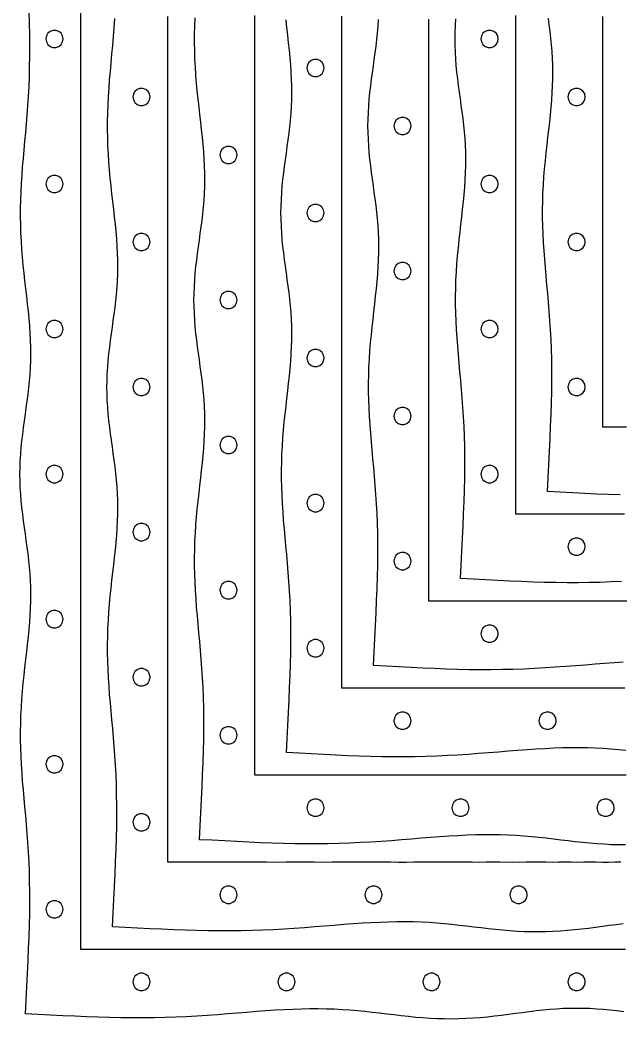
# Model space of a CAD drawing. Header units: metres. Extents: x 28 to 1492, y 12 to 1398.
# Drawn here: x 688.1 to 895, y 282.2 to 626.5 of the extents above; entities that cross this region are included whole.
import ezdxf

# ---------------------------------------------------------------- set-up
doc = ezdxf.new("R2010")
doc.units = ezdxf.units.M

msp = doc.modelspace()

# ---------------------------------------------------------------- linework, layer by layer
for points in [[(896.3, 284.67), (893.94, 284.96), (891.59, 285.22), (889.26, 285.44), (886.93, 285.62), (884.62, 285.76), (882.3, 285.84), (880, 285.86), (877.7, 285.84), (875.38, 285.76), (873.07, 285.62), (870.74, 285.44), (868.41, 285.22), (866.06, 284.96), (863.7, 284.67), (861.33, 284.37), (858.94, 284.05), (856.54, 283.73), (854.12, 283.43), (851.69, 283.14), (849.25, 282.88), (846.8, 282.65), (844.34, 282.46), (841.87, 282.32), (839.4, 282.23), (836.92, 282.19), (834.45, 282.21), (831.97, 282.28), (829.49, 282.4), (827.02, 282.57), (824.54, 282.77), (822.06, 283.02), (819.58, 283.29), (817.09, 283.58), (814.6, 283.88), (812.08, 284.18), (809.56, 284.47), (807.01, 284.75), (804.43, 285), (801.82, 285.22), (799.17, 285.4), (796.48, 285.54), (793.74, 285.63), (790.95, 285.68), (788.1, 285.67), (785.2, 285.62), (782.23, 285.51), (779.19, 285.37), (776.09, 285.19), (772.93, 284.97), (769.7, 284.73), (766.41, 284.47), (763.05, 284.2), (759.64, 283.93), (756.17, 283.66), (752.65, 283.41), (749.08, 283.18), (745.46, 282.98), (741.8, 282.82), (738.09, 282.69), (734.35, 282.6), (730.57, 282.55), (726.75, 282.55), (722.89, 282.59), (718.99, 282.68), (715.05, 282.8), (711.05, 282.95), (706.99, 283.13), (702.87, 283.33), (698.67, 283.55), (694.39, 283.78), (690.01, 284), (690.24, 288.74), (690.47, 293.35), (690.69, 297.84), (690.9, 302.22), (691.08, 306.47), (691.24, 310.6), (691.36, 314.62), (691.45, 318.52), (691.49, 322.3), (691.49, 325.98), (691.44, 329.56), (691.35, 333.04), (691.22, 336.42), (691.05, 339.73), (690.84, 342.96), (690.61, 346.12), (690.35, 349.22), (690.08, 352.27), (689.81, 355.28), (689.53, 358.24), (689.27, 361.18), (689.02, 364.09), (688.8, 366.98), (688.61, 369.86), (688.46, 372.72), (688.36, 375.57), (688.3, 378.41), (688.3, 381.24), (688.34, 384.06), (688.43, 386.88), (688.58, 389.67), (688.76, 392.46), (688.99, 395.22), (689.25, 397.97), (689.53, 400.69), (689.83, 403.39), (690.14, 406.06), (690.44, 408.7), (690.74, 411.31), (691.02, 413.88), (691.26, 416.42), (691.48, 418.93), (691.65, 421.4), (691.77, 423.85), (691.84, 426.26), (691.86, 428.64), (691.82, 431), (691.73, 433.34), (691.58, 435.66), (691.39, 437.97), (691.16, 440.26), (690.89, 442.54), (690.6, 444.82), (690.28, 447.1), (689.96, 449.37), (689.64, 451.65), (689.32, 453.93), (689.03, 456.21), (688.77, 458.5), (688.54, 460.8), (688.35, 463.09), (688.22, 465.4), (688.13, 467.7), (688.1, 470), (688.13, 472.3), (688.22, 474.6), (688.35, 476.91), (688.54, 479.2), (688.77, 481.5), (689.03, 483.79), (689.32, 486.07), (689.64, 488.35), (689.96, 490.63), (690.28, 492.9), (690.6, 495.18), (690.89, 497.46), (691.16, 499.74), (691.39, 502.03), (691.58, 504.34), (691.73, 506.66), (691.82, 509), (691.86, 511.36), (691.84, 513.74), (691.77, 516.15), (691.65, 518.6), (691.48, 521.07), (691.26, 523.58), (691.02, 526.12), (690.74, 528.69), (690.44, 531.3), (690.14, 533.94), (689.83, 536.61), (689.53, 539.31), (689.25, 542.03), (688.99, 544.78), (688.76, 547.54), (688.58, 550.33), (688.43, 553.12), (688.34, 555.94), (688.3, 558.76), (688.3, 561.59), (688.36, 564.43), (688.46, 567.28), (688.61, 570.14), (688.8, 573.02), (689.02, 575.91), (689.27, 578.82), (689.53, 581.76), (689.81, 584.72), (690.08, 587.73), (690.35, 590.78), (690.61, 593.88), (690.84, 597.04), (691.05, 600.27), (691.22, 603.58), (691.35, 606.96), (691.44, 610.44), (691.49, 614.02), (691.49, 617.7), (691.45, 621.48), (691.36, 625.38), (691.24, 629.4)], [(709, 629.73), (709, 625.85), (709.01, 622.06), (709.01, 618.36), (709, 614.74), (709.01, 611.2), (709.01, 607.74), (709, 604.34), (709, 601.01), (709.01, 597.75), (709.01, 594.55), (709, 591.4), (709, 588.32), (709.01, 585.29), (709, 582.31), (709, 579.38), (709.01, 576.49), (709, 573.66), (709, 570.86), (709.01, 568.11), (709.01, 565.4), (709, 562.73), (709, 560.09), (709, 557.49), (709.01, 554.93), (709, 552.39), (709, 549.89), (709.01, 547.42), (709, 544.98), (709, 542.56), (709.01, 540.17), (709, 537.8), (709, 535.46), (709, 533.14), (709, 530.84), (709, 528.57), (709.01, 526.31), (709, 524.07), (709.01, 521.85), (709, 519.65), (709, 517.47), (709, 515.3), (709.01, 513.14), (709, 511), (709, 508.87), (709.01, 506.76), (709.01, 504.65), (709, 502.56), (709, 500.47), (709, 498.4), (709, 496.33), (709, 494.28), (709, 492.23), (709, 490.19), (709, 488.15), (709, 486.12), (709, 484.09), (709, 482.07), (709, 480.05), (709, 478.04), (709, 476.02), (709, 474.01), (709, 472), (709, 470), (709, 468), (709, 465.99), (709, 463.98), (709, 461.96), (709, 459.95), (709, 457.93), (709, 455.91), (709, 453.88), (709, 451.85), (709, 449.81), (709, 447.77), (709, 445.72), (709, 443.67), (709, 441.6), (709.01, 439.53), (709, 437.44), (709, 435.35), (709, 433.24), (709.01, 431.13), (709, 429), (709, 426.86), (709, 424.7), (709, 422.53), (709, 420.35), (709, 418.15), (709, 415.93), (709, 413.69), (709, 411.43), (709, 409.16), (709, 406.86), (709, 404.54), (709, 402.2), (709, 399.83), (709, 397.44), (709, 395.02), (709, 392.58), (709, 390.11), (709, 387.61), (709, 385.07), (709, 382.51), (709, 379.91), (709, 377.27), (709, 374.6), (709, 371.89), (709, 369.14), (709, 366.34), (709, 363.51), (709, 360.62), (709, 357.69), (709, 354.71), (709, 351.68), (709, 348.6), (709, 345.45), (709, 342.25), (709, 338.99), (709, 335.66), (709, 332.26), (709, 328.8), (709, 325.26), (709, 321.64), (709.01, 317.94), (709, 314.15), (709, 310.27), (709.01, 306.31), (713.15, 306.31), (717.2, 306.31), (721.15, 306.31), (725.02, 306.31), (728.8, 306.31), (732.5, 306.31), (736.12, 306.31), (739.67, 306.31), (743.15, 306.31), (746.56, 306.3), (749.9, 306.31), (753.18, 306.31), (756.41, 306.31), (759.57, 306.31), (762.69, 306.3), (765.75, 306.31), (768.76, 306.31), (771.72, 306.31), (774.64, 306.31), (777.51, 306.31), (780.34, 306.31), (783.13, 306.31), (785.89, 306.31), (788.6, 306.3), (791.28, 306.3), (793.93, 306.31), (796.54, 306.31), (799.13, 306.31), (801.68, 306.31), (804.21, 306.31), (806.7, 306.31), (809.17, 306.31), (811.62, 306.31), (814.04, 306.31), (816.44, 306.3), (818.82, 306.31), (821.18, 306.31), (823.51, 306.31), (825.83, 306.3), (828.13, 306.31), (830.42, 306.3), (832.68, 306.31), (834.93, 306.31), (837.17, 306.31), (839.4, 306.31), (841.61, 306.3), (843.8, 306.31), (845.99, 306.31), (848.17, 306.31), (850.33, 306.3), (852.49, 306.31), (854.64, 306.31), (856.78, 306.31), (858.91, 306.3), (861.04, 306.3), (863.16, 306.31), (865.28, 306.31), (867.39, 306.31), (869.5, 306.3), (871.6, 306.3), (873.71, 306.31), (875.81, 306.31), (877.91, 306.31), (880, 306.3), (882.09, 306.31), (884.19, 306.31), (886.29, 306.3), (888.4, 306.3), (890.5, 306.3), (892.61, 306.31), (894.72, 306.31), (896.84, 306.31)], [(896.06, 314.96), (893.7, 314.67), (891.33, 314.37), (888.94, 314.05), (886.54, 313.73), (884.12, 313.43), (881.69, 313.14), (879.25, 312.88), (876.8, 312.65), (874.34, 312.46), (871.87, 312.32), (869.4, 312.23), (866.92, 312.19), (864.45, 312.21), (861.97, 312.28), (859.49, 312.4), (857.02, 312.57), (854.54, 312.77), (852.06, 313.02), (849.58, 313.29), (847.09, 313.58), (844.6, 313.88), (842.08, 314.18), (839.56, 314.47), (837.01, 314.75), (834.43, 315), (831.82, 315.22), (829.17, 315.4), (826.48, 315.54), (823.74, 315.63), (820.95, 315.68), (818.1, 315.67), (815.2, 315.62), (812.23, 315.51), (809.19, 315.37), (806.09, 315.19), (802.93, 314.97), (799.7, 314.73), (796.41, 314.47), (793.05, 314.2), (789.64, 313.93), (786.17, 313.66), (782.65, 313.41), (779.08, 313.18), (775.46, 312.98), (771.8, 312.82), (768.09, 312.69), (764.35, 312.6), (760.57, 312.55), (756.75, 312.55), (752.89, 312.59), (748.99, 312.68), (745.05, 312.8), (741.05, 312.95), (736.99, 313.13), (732.87, 313.33), (728.67, 313.55), (724.39, 313.78), (720.01, 314), (720.24, 318.74), (720.47, 323.35), (720.69, 327.84), (720.9, 332.22), (721.08, 336.47), (721.24, 340.6), (721.36, 344.62), (721.45, 348.52), (721.49, 352.3), (721.49, 355.98), (721.44, 359.56), (721.35, 363.04), (721.22, 366.42), (721.05, 369.73), (720.84, 372.96), (720.61, 376.12), (720.35, 379.22), (720.08, 382.27), (719.81, 385.28), (719.53, 388.24), (719.27, 391.18), (719.02, 394.09), (718.8, 396.98), (718.61, 399.86), (718.46, 402.72), (718.36, 405.57), (718.3, 408.41), (718.3, 411.24), (718.34, 414.06), (718.43, 416.88), (718.58, 419.67), (718.76, 422.46), (718.99, 425.22), (719.25, 427.97), (719.53, 430.69), (719.83, 433.39), (720.14, 436.06), (720.44, 438.7), (720.74, 441.31), (721.02, 443.88), (721.26, 446.42), (721.48, 448.93), (721.65, 451.4), (721.77, 453.85), (721.84, 456.26), (721.86, 458.64), (721.82, 461), (721.73, 463.34), (721.58, 465.66), (721.39, 467.97), (721.16, 470.26), (720.89, 472.54), (720.6, 474.82), (720.28, 477.1), (719.96, 479.37), (719.64, 481.65), (719.32, 483.93), (719.03, 486.21), (718.77, 488.5), (718.54, 490.8), (718.35, 493.09), (718.22, 495.4), (718.13, 497.7), (718.1, 500), (718.13, 502.3), (718.22, 504.6), (718.35, 506.91), (718.54, 509.2), (718.77, 511.5), (719.03, 513.79), (719.32, 516.07), (719.64, 518.35), (719.96, 520.63), (720.28, 522.9), (720.6, 525.18), (720.89, 527.46), (721.16, 529.74), (721.39, 532.03), (721.58, 534.34), (721.73, 536.66), (721.82, 539), (721.86, 541.36), (721.84, 543.74), (721.77, 546.15), (721.65, 548.6), (721.48, 551.07), (721.26, 553.58), (721.02, 556.12), (720.74, 558.69), (720.44, 561.3), (720.14, 563.94), (719.83, 566.61), (719.53, 569.31), (719.25, 572.03), (718.99, 574.78), (718.76, 577.54), (718.58, 580.33), (718.43, 583.12), (718.34, 585.94), (718.3, 588.76), (718.3, 591.59), (718.36, 594.43), (718.46, 597.28), (718.61, 600.14), (718.8, 603.02), (719.02, 605.91), (719.27, 608.82), (719.53, 611.76), (719.81, 614.72), (720.08, 617.73), (720.35, 620.78), (720.61, 623.88), (720.84, 627.04)], [(739.01, 627.75), (739.01, 624.55), (739, 621.4), (739, 618.32), (739.01, 615.29), (739, 612.31), (739, 609.38), (739.01, 606.49), (739, 603.66), (739, 600.86), (739.01, 598.11), (739.01, 595.4), (739, 592.73), (739, 590.09), (739, 587.49), (739.01, 584.93), (739, 582.39), (739, 579.89), (739.01, 577.42), (739, 574.98), (739, 572.56), (739.01, 570.17), (739, 567.8), (739, 565.46), (739, 563.14), (739, 560.84), (739, 558.57), (739.01, 556.31), (739, 554.07), (739.01, 551.85), (739, 549.65), (739, 547.47), (739, 545.3), (739.01, 543.14), (739, 541), (739, 538.87), (739.01, 536.76), (739.01, 534.65), (739, 532.56), (739, 530.47), (739, 528.4), (739, 526.33), (739, 524.28), (739, 522.23), (739, 520.19), (739, 518.15), (739, 516.12), (739, 514.09), (739, 512.07), (739, 510.05), (739, 508.04), (739, 506.02), (739, 504.01), (739, 502), (739, 500), (739, 498), (739, 495.99), (739, 493.98), (739, 491.96), (739, 489.95), (739, 487.93), (739, 485.91), (739, 483.88), (739, 481.85), (739, 479.81), (739, 477.77), (739, 475.72), (739, 473.67), (739, 471.6), (739.01, 469.53), (739, 467.44), (739, 465.35), (739, 463.24), (739.01, 461.13), (739, 459), (739, 456.86), (739, 454.7), (739, 452.53), (739, 450.35), (739, 448.15), (739, 445.93), (739, 443.69), (739, 441.43), (739, 439.16), (739, 436.86), (739, 434.54), (739, 432.2), (739, 429.83), (739, 427.44), (739, 425.02), (739, 422.58), (739, 420.11), (739, 417.61), (739, 415.07), (739, 412.51), (739, 409.91), (739, 407.27), (739, 404.6), (739, 401.89), (739, 399.14), (739, 396.34), (739, 393.51), (739, 390.62), (739, 387.69), (739, 384.71), (739, 381.68), (739, 378.6), (739, 375.45), (739, 372.25), (739, 368.99), (739, 365.66), (739, 362.26), (739, 358.8), (739, 355.26), (739, 351.64), (739.01, 347.94), (739, 344.15), (739, 340.27), (739.01, 336.31), (743.15, 336.31), (747.2, 336.31), (751.15, 336.31), (755.02, 336.31), (758.8, 336.31), (762.5, 336.31), (766.12, 336.31), (769.67, 336.31), (773.15, 336.31), (776.56, 336.3), (779.9, 336.31), (783.18, 336.31), (786.41, 336.31), (789.57, 336.31), (792.69, 336.3), (795.75, 336.31), (798.76, 336.31), (801.72, 336.31), (804.64, 336.31), (807.51, 336.31), (810.34, 336.31), (813.13, 336.31), (815.89, 336.31), (818.6, 336.3), (821.28, 336.3), (823.93, 336.31), (826.54, 336.31), (829.13, 336.31), (831.68, 336.31), (834.21, 336.31), (836.7, 336.31), (839.17, 336.31), (841.62, 336.31), (844.04, 336.31), (846.44, 336.3), (848.82, 336.31), (851.18, 336.31), (853.51, 336.31), (855.83, 336.3), (858.13, 336.31), (860.42, 336.3), (862.68, 336.31), (864.93, 336.31), (867.17, 336.31), (869.4, 336.31), (871.61, 336.3), (873.8, 336.31), (875.99, 336.31), (878.17, 336.31), (880.33, 336.3), (882.49, 336.31), (884.64, 336.31), (886.78, 336.31), (888.91, 336.3), (891.04, 336.3), (893.16, 336.31), (895.28, 336.31)], [(896.92, 342.19), (894.45, 342.21), (891.97, 342.28), (889.49, 342.4), (887.02, 342.57), (884.54, 342.77), (882.06, 343.02), (879.58, 343.29), (877.09, 343.58), (874.6, 343.88), (872.08, 344.18), (869.56, 344.47), (867.01, 344.75), (864.43, 345), (861.82, 345.22), (859.17, 345.4), (856.48, 345.54), (853.74, 345.63), (850.95, 345.68), (848.1, 345.67), (845.2, 345.62), (842.23, 345.51), (839.19, 345.37), (836.09, 345.19), (832.93, 344.97), (829.7, 344.73), (826.41, 344.47), (823.05, 344.2), (819.64, 343.93), (816.17, 343.66), (812.65, 343.41), (809.08, 343.18), (805.46, 342.98), (801.8, 342.82), (798.09, 342.69), (794.35, 342.6), (790.57, 342.55), (786.75, 342.55), (782.89, 342.59), (778.99, 342.68), (775.05, 342.8), (771.05, 342.95), (766.99, 343.13), (762.87, 343.33), (758.67, 343.55), (754.39, 343.78), (750.01, 344), (750.24, 348.74), (750.47, 353.35), (750.69, 357.84), (750.9, 362.22), (751.08, 366.47), (751.24, 370.6), (751.36, 374.62), (751.45, 378.52), (751.49, 382.3), (751.49, 385.98), (751.44, 389.56), (751.35, 393.04), (751.22, 396.42), (751.05, 399.73), (750.84, 402.96), (750.61, 406.12), (750.35, 409.22), (750.08, 412.27), (749.81, 415.28), (749.53, 418.24), (749.27, 421.18), (749.02, 424.09), (748.8, 426.98), (748.61, 429.86), (748.46, 432.72), (748.36, 435.57), (748.3, 438.41), (748.3, 441.24), (748.34, 444.06), (748.43, 446.88), (748.58, 449.67), (748.76, 452.46), (748.99, 455.22), (749.25, 457.97), (749.53, 460.69), (749.83, 463.39), (750.14, 466.06), (750.44, 468.7), (750.74, 471.31), (751.02, 473.88), (751.26, 476.42), (751.48, 478.93), (751.65, 481.4), (751.77, 483.85), (751.84, 486.26), (751.86, 488.64), (751.82, 491), (751.73, 493.34), (751.58, 495.66), (751.39, 497.97), (751.16, 500.26), (750.89, 502.54), (750.6, 504.82), (750.28, 507.1), (749.96, 509.37), (749.64, 511.65), (749.32, 513.93), (749.03, 516.21), (748.77, 518.5), (748.54, 520.8), (748.35, 523.09), (748.22, 525.4), (748.13, 527.7), (748.1, 530), (748.13, 532.3), (748.22, 534.6), (748.35, 536.91), (748.54, 539.2), (748.77, 541.5), (749.03, 543.79), (749.32, 546.07), (749.64, 548.35), (749.96, 550.63), (750.28, 552.9), (750.6, 555.18), (750.89, 557.46), (751.16, 559.74), (751.39, 562.03), (751.58, 564.34), (751.73, 566.66), (751.82, 569), (751.86, 571.36), (751.84, 573.74), (751.77, 576.15), (751.65, 578.6), (751.48, 581.07), (751.26, 583.58), (751.02, 586.12), (750.74, 588.69), (750.44, 591.3), (750.14, 593.94), (749.83, 596.61), (749.53, 599.31), (749.25, 602.03), (748.99, 604.78), (748.76, 607.54), (748.58, 610.33), (748.43, 613.12), (748.34, 615.94), (748.3, 618.76), (748.3, 621.59), (748.36, 624.43), (748.46, 627.28)], [(769.01, 628.11), (769.01, 625.4), (769, 622.73), (769, 620.09), (769, 617.49), (769.01, 614.93), (769, 612.39), (769, 609.89), (769.01, 607.42), (769, 604.98), (769, 602.56), (769.01, 600.17), (769, 597.8), (769, 595.46), (769, 593.14), (769, 590.84), (769, 588.57), (769.01, 586.31), (769, 584.07), (769.01, 581.85), (769, 579.65), (769, 577.47), (769, 575.3), (769.01, 573.14), (769, 571), (769, 568.87), (769.01, 566.76), (769.01, 564.65), (769, 562.56), (769, 560.47), (769, 558.4), (769, 556.33), (769, 554.28), (769, 552.23), (769, 550.19), (769, 548.15), (769, 546.12), (769, 544.09), (769, 542.07), (769, 540.05), (769, 538.04), (769, 536.02), (769, 534.01), (769, 532), (769, 530), (769, 528), (769, 525.99), (769, 523.98), (769, 521.96), (769, 519.95), (769, 517.93), (769, 515.91), (769, 513.88), (769, 511.85), (769, 509.81), (769, 507.77), (769, 505.72), (769, 503.67), (769, 501.6), (769.01, 499.53), (769, 497.44), (769, 495.35), (769, 493.24), (769.01, 491.13), (769, 489), (769, 486.86), (769, 484.7), (769, 482.53), (769, 480.35), (769, 478.15), (769, 475.93), (769, 473.69), (769, 471.43), (769, 469.16), (769, 466.86), (769, 464.54), (769, 462.2), (769, 459.83), (769, 457.44), (769, 455.02), (769, 452.58), (769, 450.11), (769, 447.61), (769, 445.07), (769, 442.51), (769, 439.91), (769, 437.27), (769, 434.6), (769, 431.89), (769, 429.14), (769, 426.34), (769, 423.51), (769, 420.62), (769, 417.69), (769, 414.71), (769, 411.68), (769, 408.6), (769, 405.45), (769, 402.25), (769, 398.99), (769, 395.66), (769, 392.26), (769, 388.8), (769, 385.26), (769, 381.64), (769.01, 377.94), (769, 374.15), (769, 370.27), (769.01, 366.31), (773.15, 366.31), (777.2, 366.31), (781.15, 366.31), (785.02, 366.31), (788.8, 366.31), (792.5, 366.31), (796.12, 366.31), (799.67, 366.31), (803.15, 366.31), (806.56, 366.3), (809.9, 366.31), (813.18, 366.31), (816.41, 366.31), (819.57, 366.31), (822.69, 366.3), (825.75, 366.31), (828.76, 366.31), (831.72, 366.31), (834.64, 366.31), (837.51, 366.31), (840.34, 366.31), (843.13, 366.31), (845.89, 366.31), (848.6, 366.3), (851.28, 366.3), (853.93, 366.31), (856.54, 366.31), (859.13, 366.31), (861.68, 366.31), (864.21, 366.31), (866.7, 366.31), (869.17, 366.31), (871.62, 366.31), (874.04, 366.31), (876.44, 366.3), (878.82, 366.31), (881.18, 366.31), (883.51, 366.31), (885.83, 366.3), (888.13, 366.31), (890.42, 366.3), (892.68, 366.31), (894.93, 366.31), (897.17, 366.31)], [(799, 627.8), (799, 625.46), (799, 623.14), (799, 620.84), (799, 618.57), (799.01, 616.31), (799, 614.07), (799.01, 611.85), (799, 609.65), (799, 607.47), (799, 605.3), (799.01, 603.14), (799, 601), (799, 598.87), (799.01, 596.76), (799.01, 594.65), (799, 592.56), (799, 590.47), (799, 588.4), (799, 586.33), (799, 584.28), (799, 582.23), (799, 580.19), (799, 578.15), (799, 576.12), (799, 574.09), (799, 572.07), (799, 570.05), (799, 568.04), (799, 566.02), (799, 564.01), (799, 562), (799, 560), (799, 558), (799, 555.99), (799, 553.98), (799, 551.96), (799, 549.95), (799, 547.93), (799, 545.91), (799, 543.88), (799, 541.85), (799, 539.81), (799, 537.77), (799, 535.72), (799, 533.67), (799, 531.6), (799.01, 529.53), (799, 527.44), (799, 525.35), (799, 523.24), (799.01, 521.13), (799, 519), (799, 516.86), (799, 514.7), (799, 512.53), (799, 510.35), (799, 508.15), (799, 505.93), (799, 503.69), (799, 501.43), (799, 499.16), (799, 496.86), (799, 494.54), (799, 492.2), (799, 489.83), (799, 487.44), (799, 485.02), (799, 482.58), (799, 480.11), (799, 477.61), (799, 475.07), (799, 472.51), (799, 469.91), (799, 467.27), (799, 464.6), (799, 461.89), (799, 459.14), (799, 456.34), (799, 453.51), (799, 450.62), (799, 447.69), (799, 444.71), (799, 441.68), (799, 438.6), (799, 435.45), (799, 432.25), (799, 428.99), (799, 425.66), (799, 422.26), (799, 418.8), (799, 415.26), (799, 411.64), (799.01, 407.94), (799, 404.15), (799, 400.27), (799.01, 396.31), (803.15, 396.31), (807.2, 396.31), (811.15, 396.31), (815.02, 396.31), (818.8, 396.31), (822.5, 396.31), (826.12, 396.31), (829.67, 396.31), (833.15, 396.31), (836.56, 396.3), (839.9, 396.31), (843.18, 396.31), (846.41, 396.31), (849.57, 396.31), (852.69, 396.3), (855.75, 396.31), (858.76, 396.31), (861.72, 396.31), (864.64, 396.31), (867.51, 396.31), (870.34, 396.31), (873.13, 396.31), (875.89, 396.31), (878.6, 396.3), (881.28, 396.3), (883.93, 396.31), (886.54, 396.31), (889.13, 396.31), (891.68, 396.31), (894.21, 396.31), (896.7, 396.31)], [(829.01, 626.76), (829.01, 624.65), (829, 622.56), (829, 620.47), (829, 618.4), (829, 616.33), (829, 614.28), (829, 612.23), (829, 610.19), (829, 608.15), (829, 606.12), (829, 604.09), (829, 602.07), (829, 600.05), (829, 598.04), (829, 596.02), (829, 594.01), (829, 592), (829, 590), (829, 588), (829, 585.99), (829, 583.98), (829, 581.96), (829, 579.95), (829, 577.93), (829, 575.91), (829, 573.88), (829, 571.85), (829, 569.81), (829, 567.77), (829, 565.72), (829, 563.67), (829, 561.6), (829.01, 559.53), (829, 557.44), (829, 555.35), (829, 553.24), (829.01, 551.13), (829, 549), (829, 546.86), (829, 544.7), (829, 542.53), (829, 540.35), (829, 538.15), (829, 535.93), (829, 533.69), (829, 531.43), (829, 529.16), (829, 526.86), (829, 524.54), (829, 522.2), (829, 519.83), (829, 517.44), (829, 515.02), (829, 512.58), (829, 510.11), (829, 507.61), (829, 505.07), (829, 502.51), (829, 499.91), (829, 497.27), (829, 494.6), (829, 491.89), (829, 489.14), (829, 486.34), (829, 483.51), (829, 480.62), (829, 477.69), (829, 474.71), (829, 471.68), (829, 468.6), (829, 465.45), (829, 462.25), (829, 458.99), (829, 455.66), (829, 452.26), (829, 448.8), (829, 445.26), (829, 441.64), (829.01, 437.94), (829, 434.15), (829, 430.27), (829.01, 426.31), (833.15, 426.31), (837.2, 426.31), (841.15, 426.31), (845.02, 426.31), (848.8, 426.31), (852.5, 426.31), (856.12, 426.31), (859.67, 426.31), (863.15, 426.31), (866.56, 426.3), (869.9, 426.31), (873.18, 426.31), (876.41, 426.31), (879.57, 426.31), (882.69, 426.3), (885.75, 426.31), (888.76, 426.31), (891.72, 426.31), (894.64, 426.31), (897.51, 426.31)], [(895.46, 432.98), (891.8, 432.82), (888.09, 432.69), (884.35, 432.6), (880.57, 432.55), (876.75, 432.55), (872.89, 432.59), (868.99, 432.68), (865.05, 432.8), (861.05, 432.95), (856.99, 433.13), (852.87, 433.33), (848.67, 433.55), (844.39, 433.78), (840.01, 434), (840.24, 438.74), (840.47, 443.35), (840.69, 447.84), (840.9, 452.22), (841.08, 456.47), (841.24, 460.6), (841.36, 464.62), (841.45, 468.52), (841.49, 472.3), (841.49, 475.98), (841.44, 479.56), (841.35, 483.04), (841.22, 486.42), (841.05, 489.73), (840.84, 492.96), (840.61, 496.12), (840.35, 499.22), (840.08, 502.27), (839.81, 505.28), (839.53, 508.24), (839.27, 511.18), (839.02, 514.09), (838.8, 516.98), (838.61, 519.86), (838.46, 522.72), (838.36, 525.57), (838.3, 528.41), (838.3, 531.24), (838.34, 534.06), (838.43, 536.88), (838.58, 539.67), (838.76, 542.46), (838.99, 545.22), (839.25, 547.97), (839.53, 550.69), (839.83, 553.39), (840.14, 556.06), (840.44, 558.7), (840.74, 561.31), (841.02, 563.88), (841.26, 566.42), (841.48, 568.93), (841.65, 571.4), (841.77, 573.85), (841.84, 576.26), (841.86, 578.64), (841.82, 581), (841.73, 583.34), (841.58, 585.66), (841.39, 587.97), (841.16, 590.26), (840.89, 592.54), (840.6, 594.82), (840.28, 597.1), (839.96, 599.37), (839.64, 601.65), (839.32, 603.93), (839.03, 606.21), (838.77, 608.5), (838.54, 610.8), (838.35, 613.09), (838.22, 615.4), (838.13, 617.7), (838.1, 620), (838.13, 622.3), (838.22, 624.6), (838.35, 626.91)], [(859, 628.04), (859, 626.02), (859, 624.01), (859, 622), (859, 620), (859, 618), (859, 615.99), (859, 613.98), (859, 611.96), (859, 609.95), (859, 607.93), (859, 605.91), (859, 603.88), (859, 601.85), (859, 599.81), (859, 597.77), (859, 595.72), (859, 593.67), (859, 591.6), (859.01, 589.53), (859, 587.44), (859, 585.35), (859, 583.24), (859.01, 581.13), (859, 579), (859, 576.86), (859, 574.7), (859, 572.53), (859, 570.35), (859, 568.15), (859, 565.93), (859, 563.69), (859, 561.43), (859, 559.16), (859, 556.86), (859, 554.54), (859, 552.2), (859, 549.83), (859, 547.44), (859, 545.02), (859, 542.58), (859, 540.11), (859, 537.61), (859, 535.07), (859, 532.51), (859, 529.91), (859, 527.27), (859, 524.6), (859, 521.89), (859, 519.14), (859, 516.34), (859, 513.51), (859, 510.62), (859, 507.69), (859, 504.71), (859, 501.68), (859, 498.6), (859, 495.45), (859, 492.25), (859, 488.99), (859, 485.66), (859, 482.26), (859, 478.8), (859, 475.26), (859, 471.64), (859.01, 467.94), (859, 464.15), (859, 460.27), (859.01, 456.31), (863.15, 456.31), (867.2, 456.31), (871.15, 456.31), (875.02, 456.31), (878.8, 456.31), (882.5, 456.31), (886.12, 456.31), (889.67, 456.31), (893.15, 456.31), (896.56, 456.3)], [(895.05, 462.8), (891.05, 462.95), (886.99, 463.13), (882.87, 463.33), (878.67, 463.55), (874.39, 463.78), (870.01, 464), (870.24, 468.74), (870.47, 473.35), (870.69, 477.84), (870.9, 482.22), (871.08, 486.47), (871.24, 490.6), (871.36, 494.62), (871.45, 498.52), (871.49, 502.3), (871.49, 505.98), (871.44, 509.56), (871.35, 513.04), (871.22, 516.42), (871.05, 519.73), (870.84, 522.96), (870.61, 526.12), (870.35, 529.22), (870.08, 532.27), (869.81, 535.28), (869.53, 538.24), (869.27, 541.18), (869.02, 544.09), (868.8, 546.98), (868.61, 549.86), (868.46, 552.72), (868.36, 555.57), (868.3, 558.41), (868.3, 561.24), (868.34, 564.06), (868.43, 566.88), (868.58, 569.67), (868.76, 572.46), (868.99, 575.22), (869.25, 577.97), (869.53, 580.69), (869.83, 583.39), (870.14, 586.06), (870.44, 588.7), (870.74, 591.31), (871.02, 593.88), (871.26, 596.42), (871.48, 598.93), (871.65, 601.4), (871.77, 603.85), (871.84, 606.26), (871.86, 608.64), (871.82, 611), (871.73, 613.34), (871.58, 615.66), (871.39, 617.97), (871.16, 620.26), (870.89, 622.54), (870.6, 624.82), (870.28, 627.1)], [(889, 627.77), (889, 625.72), (889, 623.67), (889, 621.6), (889.01, 619.53), (889, 617.44), (889, 615.35), (889, 613.24), (889.01, 611.13), (889, 609), (889, 606.86), (889, 604.7), (889, 602.53), (889, 600.35), (889, 598.15), (889, 595.93), (889, 593.69), (889, 591.43), (889, 589.16), (889, 586.86), (889, 584.54), (889, 582.2), (889, 579.83), (889, 577.44), (889, 575.02), (889, 572.58), (889, 570.11), (889, 567.61), (889, 565.07), (889, 562.51), (889, 559.91), (889, 557.27), (889, 554.6), (889, 551.89), (889, 549.14), (889, 546.34), (889, 543.51), (889, 540.62), (889, 537.69), (889, 534.71), (889, 531.68), (889, 528.6), (889, 525.45), (889, 522.25), (889, 518.99), (889, 515.66), (889, 512.26), (889, 508.8), (889, 505.26), (889, 501.64), (889.01, 497.94), (889, 494.15), (889, 490.27), (889.01, 486.31), (893.15, 486.31), (897.2, 486.31)], [(897.01, 374.75), (894.43, 375), (891.82, 375.22), (889.17, 375.4), (886.48, 375.54), (883.74, 375.63), (880.95, 375.68), (878.1, 375.67), (875.2, 375.62), (872.23, 375.51), (869.19, 375.37), (866.09, 375.19), (862.93, 374.97), (859.7, 374.73), (856.41, 374.47), (853.05, 374.2), (849.64, 373.93), (846.17, 373.66), (842.65, 373.41), (839.08, 373.18), (835.46, 372.98), (831.8, 372.82), (828.09, 372.69), (824.35, 372.6), (820.57, 372.55), (816.75, 372.55), (812.89, 372.59), (808.99, 372.68), (805.05, 372.8), (801.05, 372.95), (796.99, 373.13), (792.87, 373.33), (788.67, 373.55), (784.39, 373.78), (780.01, 374), (780.24, 378.74), (780.47, 383.35), (780.69, 387.84), (780.9, 392.22), (781.08, 396.47), (781.24, 400.6), (781.36, 404.62), (781.45, 408.52), (781.49, 412.3), (781.49, 415.98), (781.44, 419.56), (781.35, 423.04), (781.22, 426.42), (781.05, 429.73), (780.84, 432.96), (780.61, 436.12), (780.35, 439.22), (780.08, 442.27), (779.81, 445.28), (779.53, 448.24), (779.27, 451.18), (779.02, 454.09), (778.8, 456.98), (778.61, 459.86), (778.46, 462.72), (778.36, 465.57), (778.3, 468.41), (778.3, 471.24), (778.34, 474.06), (778.43, 476.88), (778.58, 479.67), (778.76, 482.46), (778.99, 485.22), (779.25, 487.97), (779.53, 490.69), (779.83, 493.39), (780.14, 496.06), (780.44, 498.7), (780.74, 501.31), (781.02, 503.88), (781.26, 506.42), (781.48, 508.93), (781.65, 511.4), (781.77, 513.85), (781.84, 516.26), (781.86, 518.64), (781.82, 521), (781.73, 523.34), (781.58, 525.66), (781.39, 527.97), (781.16, 530.26), (780.89, 532.54), (780.6, 534.82), (780.28, 537.1), (779.96, 539.37), (779.64, 541.65), (779.32, 543.93), (779.03, 546.21), (778.77, 548.5), (778.54, 550.8), (778.35, 553.09), (778.22, 555.4), (778.13, 557.7), (778.1, 560), (778.13, 562.3), (778.22, 564.6), (778.35, 566.91), (778.54, 569.2), (778.77, 571.5), (779.03, 573.79), (779.32, 576.07), (779.64, 578.35), (779.96, 580.63), (780.28, 582.9), (780.6, 585.18), (780.89, 587.46), (781.16, 589.74), (781.39, 592.03), (781.58, 594.34), (781.73, 596.66), (781.82, 599), (781.86, 601.36), (781.84, 603.74), (781.77, 606.15), (781.65, 608.6), (781.48, 611.07), (781.26, 613.58), (781.02, 616.12), (780.74, 618.69), (780.44, 621.3), (780.14, 623.94), (779.83, 626.61)], [(896.09, 405.19), (892.93, 404.97), (889.7, 404.73), (886.41, 404.47), (883.05, 404.2), (879.64, 403.93), (876.17, 403.66), (872.65, 403.41), (869.08, 403.18), (865.46, 402.98), (861.8, 402.82), (858.09, 402.69), (854.35, 402.6), (850.57, 402.55), (846.75, 402.55), (842.89, 402.59), (838.99, 402.68), (835.05, 402.8), (831.05, 402.95), (826.99, 403.13), (822.87, 403.33), (818.67, 403.55), (814.39, 403.78), (810.01, 404), (810.24, 408.74), (810.47, 413.35), (810.69, 417.84), (810.9, 422.22), (811.08, 426.47), (811.24, 430.6), (811.36, 434.62), (811.45, 438.52), (811.49, 442.3), (811.49, 445.98), (811.44, 449.56), (811.35, 453.04), (811.22, 456.42), (811.05, 459.73), (810.84, 462.96), (810.61, 466.12), (810.35, 469.22), (810.08, 472.27), (809.81, 475.28), (809.53, 478.24), (809.27, 481.18), (809.02, 484.09), (808.8, 486.98), (808.61, 489.86), (808.46, 492.72), (808.36, 495.57), (808.3, 498.41), (808.3, 501.24), (808.34, 504.06), (808.43, 506.88), (808.58, 509.67), (808.76, 512.46), (808.99, 515.22), (809.25, 517.97), (809.53, 520.69), (809.83, 523.39), (810.14, 526.06), (810.44, 528.7), (810.74, 531.31), (811.02, 533.88), (811.26, 536.42), (811.48, 538.93), (811.65, 541.4), (811.77, 543.85), (811.84, 546.26), (811.86, 548.64), (811.82, 551), (811.73, 553.34), (811.58, 555.66), (811.39, 557.97), (811.16, 560.26), (810.89, 562.54), (810.6, 564.82), (810.28, 567.1), (809.96, 569.37), (809.64, 571.65), (809.32, 573.93), (809.03, 576.21), (808.77, 578.5), (808.54, 580.8), (808.35, 583.09), (808.22, 585.4), (808.13, 587.7), (808.1, 590), (808.13, 592.3), (808.22, 594.6), (808.35, 596.91), (808.54, 599.2), (808.77, 601.5), (809.03, 603.79), (809.32, 606.07), (809.64, 608.35), (809.96, 610.63), (810.28, 612.9), (810.6, 615.18), (810.89, 617.46), (811.16, 619.74), (811.39, 622.03), (811.58, 624.34), (811.73, 626.66)], [(703, 620), (702.81, 621.02), (702.29, 621.92), (701.5, 622.59), (700.52, 622.95), (699.48, 622.95), (698.51, 622.59), (697.71, 621.92), (697.19, 621.02), (697, 620), (697.19, 618.98), (697.71, 618.08), (698.5, 617.41), (699.48, 617.05), (700.52, 617.05), (701.5, 617.41), (702.29, 618.08), (702.81, 618.98), (703, 620)], [(853, 620), (852.81, 621.02), (852.29, 621.92), (851.5, 622.59), (850.52, 622.95), (849.48, 622.95), (848.51, 622.59), (847.71, 621.92), (847.19, 621.02), (847, 620), (847.19, 618.98), (847.71, 618.08), (848.5, 617.41), (849.48, 617.05), (850.52, 617.05), (851.5, 617.41), (852.29, 618.08), (852.81, 618.98), (853, 620)], [(793, 610), (792.81, 611.02), (792.29, 611.92), (791.5, 612.59), (790.52, 612.95), (789.48, 612.95), (788.51, 612.59), (787.71, 611.92), (787.19, 611.02), (787, 610), (787.19, 608.98), (787.71, 608.08), (788.5, 607.41), (789.48, 607.05), (790.52, 607.05), (791.5, 607.41), (792.29, 608.08), (792.81, 608.98), (793, 610)], [(733, 600), (732.81, 601.02), (732.29, 601.92), (731.5, 602.59), (730.52, 602.95), (729.48, 602.95), (728.51, 602.59), (727.71, 601.92), (727.19, 601.02), (727, 600), (727.19, 598.98), (727.71, 598.08), (728.5, 597.41), (729.48, 597.05), (730.52, 597.05), (731.5, 597.41), (732.29, 598.08), (732.81, 598.98), (733, 600)], [(883, 600), (882.81, 601.02), (882.29, 601.92), (881.5, 602.59), (880.52, 602.95), (879.48, 602.95), (878.51, 602.59), (877.71, 601.92), (877.19, 601.02), (877, 600), (877.19, 598.98), (877.71, 598.08), (878.5, 597.41), (879.48, 597.05), (880.52, 597.05), (881.5, 597.41), (882.29, 598.08), (882.81, 598.98), (883, 600)], [(823, 590), (822.81, 591.02), (822.29, 591.92), (821.5, 592.59), (820.52, 592.95), (819.48, 592.95), (818.51, 592.59), (817.71, 591.92), (817.19, 591.02), (817, 590), (817.19, 588.98), (817.71, 588.08), (818.5, 587.41), (819.48, 587.05), (820.52, 587.05), (821.5, 587.41), (822.29, 588.08), (822.81, 588.98), (823, 590)], [(763, 580), (762.81, 581.02), (762.29, 581.92), (761.5, 582.59), (760.52, 582.95), (759.48, 582.95), (758.51, 582.59), (757.71, 581.92), (757.19, 581.02), (757, 580), (757.19, 578.98), (757.71, 578.08), (758.5, 577.41), (759.48, 577.05), (760.52, 577.05), (761.5, 577.41), (762.29, 578.08), (762.81, 578.98), (763, 580)], [(703, 570), (702.81, 571.02), (702.29, 571.92), (701.5, 572.59), (700.52, 572.95), (699.48, 572.95), (698.51, 572.59), (697.71, 571.92), (697.19, 571.02), (697, 570), (697.19, 568.98), (697.71, 568.08), (698.5, 567.41), (699.48, 567.05), (700.52, 567.05), (701.5, 567.41), (702.29, 568.08), (702.81, 568.98), (703, 570)], [(853, 570), (852.81, 571.02), (852.29, 571.92), (851.5, 572.59), (850.52, 572.95), (849.48, 572.95), (848.51, 572.59), (847.71, 571.92), (847.19, 571.02), (847, 570), (847.19, 568.98), (847.71, 568.08), (848.5, 567.41), (849.48, 567.05), (850.52, 567.05), (851.5, 567.41), (852.29, 568.08), (852.81, 568.98), (853, 570)], [(793, 560), (792.81, 561.02), (792.29, 561.92), (791.5, 562.59), (790.52, 562.95), (789.48, 562.95), (788.51, 562.59), (787.71, 561.92), (787.19, 561.02), (787, 560), (787.19, 558.98), (787.71, 558.08), (788.5, 557.41), (789.48, 557.05), (790.52, 557.05), (791.5, 557.41), (792.29, 558.08), (792.81, 558.98), (793, 560)], [(733, 550), (732.81, 551.02), (732.29, 551.92), (731.5, 552.59), (730.52, 552.95), (729.48, 552.95), (728.51, 552.59), (727.71, 551.92), (727.19, 551.02), (727, 550), (727.19, 548.98), (727.71, 548.08), (728.5, 547.41), (729.48, 547.05), (730.52, 547.05), (731.5, 547.41), (732.29, 548.08), (732.81, 548.98), (733, 550)], [(883, 550), (882.81, 551.02), (882.29, 551.92), (881.5, 552.59), (880.52, 552.95), (879.48, 552.95), (878.51, 552.59), (877.71, 551.92), (877.19, 551.02), (877, 550), (877.19, 548.98), (877.71, 548.08), (878.5, 547.41), (879.48, 547.05), (880.52, 547.05), (881.5, 547.41), (882.29, 548.08), (882.81, 548.98), (883, 550)], [(823, 540), (822.81, 541.02), (822.29, 541.92), (821.5, 542.59), (820.52, 542.95), (819.48, 542.95), (818.51, 542.59), (817.71, 541.92), (817.19, 541.02), (817, 540), (817.19, 538.98), (817.71, 538.08), (818.5, 537.41), (819.48, 537.05), (820.52, 537.05), (821.5, 537.41), (822.29, 538.08), (822.81, 538.98), (823, 540)], [(763, 530), (762.81, 531.02), (762.29, 531.92), (761.5, 532.59), (760.52, 532.95), (759.48, 532.95), (758.51, 532.59), (757.71, 531.92), (757.19, 531.02), (757, 530), (757.19, 528.98), (757.71, 528.08), (758.5, 527.41), (759.48, 527.05), (760.52, 527.05), (761.5, 527.41), (762.29, 528.08), (762.81, 528.98), (763, 530)], [(703, 520), (702.81, 521.02), (702.29, 521.92), (701.5, 522.59), (700.52, 522.95), (699.48, 522.95), (698.51, 522.59), (697.71, 521.92), (697.19, 521.02), (697, 520), (697.19, 518.98), (697.71, 518.08), (698.5, 517.41), (699.48, 517.05), (700.52, 517.05), (701.5, 517.41), (702.29, 518.08), (702.81, 518.98), (703, 520)], [(853, 520), (852.81, 521.02), (852.29, 521.92), (851.5, 522.59), (850.52, 522.95), (849.48, 522.95), (848.51, 522.59), (847.71, 521.92), (847.19, 521.02), (847, 520), (847.19, 518.98), (847.71, 518.08), (848.5, 517.41), (849.48, 517.05), (850.52, 517.05), (851.5, 517.41), (852.29, 518.08), (852.81, 518.98), (853, 520)], [(793, 510), (792.81, 511.02), (792.29, 511.92), (791.5, 512.59), (790.52, 512.95), (789.48, 512.95), (788.51, 512.59), (787.71, 511.92), (787.19, 511.02), (787, 510), (787.19, 508.98), (787.71, 508.08), (788.5, 507.41), (789.48, 507.05), (790.52, 507.05), (791.5, 507.41), (792.29, 508.08), (792.81, 508.98), (793, 510)], [(733, 500), (732.81, 501.02), (732.29, 501.92), (731.5, 502.59), (730.52, 502.95), (729.48, 502.95), (728.51, 502.59), (727.71, 501.92), (727.19, 501.02), (727, 500), (727.19, 498.98), (727.71, 498.08), (728.5, 497.41), (729.48, 497.05), (730.52, 497.05), (731.5, 497.41), (732.29, 498.08), (732.81, 498.98), (733, 500)], [(883, 500), (882.81, 501.02), (882.29, 501.92), (881.5, 502.59), (880.52, 502.95), (879.48, 502.95), (878.51, 502.59), (877.71, 501.92), (877.19, 501.02), (877, 500), (877.19, 498.98), (877.71, 498.08), (878.5, 497.41), (879.48, 497.05), (880.52, 497.05), (881.5, 497.41), (882.29, 498.08), (882.81, 498.98), (883, 500)], [(823, 490), (822.81, 491.02), (822.29, 491.92), (821.5, 492.59), (820.52, 492.95), (819.48, 492.95), (818.51, 492.59), (817.71, 491.92), (817.19, 491.02), (817, 490), (817.19, 488.98), (817.71, 488.08), (818.5, 487.41), (819.48, 487.05), (820.52, 487.05), (821.5, 487.41), (822.29, 488.08), (822.81, 488.98), (823, 490)], [(763, 480), (762.81, 481.02), (762.29, 481.92), (761.5, 482.59), (760.52, 482.95), (759.48, 482.95), (758.51, 482.59), (757.71, 481.92), (757.19, 481.02), (757, 480), (757.19, 478.98), (757.71, 478.08), (758.5, 477.41), (759.48, 477.05), (760.52, 477.05), (761.5, 477.41), (762.29, 478.08), (762.81, 478.98), (763, 480)], [(703, 470), (702.81, 471.02), (702.29, 471.92), (701.5, 472.59), (700.52, 472.95), (699.48, 472.95), (698.51, 472.59), (697.71, 471.92), (697.19, 471.02), (697, 470), (697.19, 468.98), (697.71, 468.08), (698.5, 467.41), (699.48, 467.05), (700.52, 467.05), (701.5, 467.41), (702.29, 468.08), (702.81, 468.98), (703, 470)], [(853, 470), (852.81, 471.02), (852.29, 471.92), (851.5, 472.59), (850.52, 472.95), (849.48, 472.95), (848.51, 472.59), (847.71, 471.92), (847.19, 471.02), (847, 470), (847.19, 468.98), (847.71, 468.08), (848.5, 467.41), (849.48, 467.05), (850.52, 467.05), (851.5, 467.41), (852.29, 468.08), (852.81, 468.98), (853, 470)], [(793, 460), (792.81, 461.02), (792.29, 461.92), (791.5, 462.59), (790.52, 462.95), (789.48, 462.95), (788.51, 462.59), (787.71, 461.92), (787.19, 461.02), (787, 460), (787.19, 458.98), (787.71, 458.08), (788.5, 457.41), (789.48, 457.05), (790.52, 457.05), (791.5, 457.41), (792.29, 458.08), (792.81, 458.98), (793, 460)], [(733, 450), (732.81, 451.02), (732.29, 451.92), (731.5, 452.59), (730.52, 452.95), (729.48, 452.95), (728.51, 452.59), (727.71, 451.92), (727.19, 451.02), (727, 450), (727.19, 448.98), (727.71, 448.08), (728.5, 447.41), (729.48, 447.05), (730.52, 447.05), (731.5, 447.41), (732.29, 448.08), (732.81, 448.98), (733, 450)], [(883, 445), (882.81, 446.02), (882.29, 446.92), (881.5, 447.59), (880.52, 447.95), (879.48, 447.95), (878.51, 447.59), (877.71, 446.92), (877.19, 446.02), (877, 445), (877.19, 443.98), (877.71, 443.08), (878.5, 442.41), (879.48, 442.05), (880.52, 442.05), (881.5, 442.41), (882.29, 443.08), (882.81, 443.98), (883, 445)], [(823, 440), (822.81, 441.02), (822.29, 441.92), (821.5, 442.59), (820.52, 442.95), (819.48, 442.95), (818.51, 442.59), (817.71, 441.92), (817.19, 441.02), (817, 440), (817.19, 438.98), (817.71, 438.08), (818.5, 437.41), (819.48, 437.05), (820.52, 437.05), (821.5, 437.41), (822.29, 438.08), (822.81, 438.98), (823, 440)], [(763, 430), (762.81, 431.02), (762.29, 431.92), (761.5, 432.59), (760.52, 432.95), (759.48, 432.95), (758.51, 432.59), (757.71, 431.92), (757.19, 431.02), (757, 430), (757.19, 428.98), (757.71, 428.08), (758.5, 427.41), (759.48, 427.05), (760.52, 427.05), (761.5, 427.41), (762.29, 428.08), (762.81, 428.98), (763, 430)], [(703, 420), (702.81, 421.02), (702.29, 421.92), (701.5, 422.59), (700.52, 422.95), (699.48, 422.95), (698.51, 422.59), (697.71, 421.92), (697.19, 421.02), (697, 420), (697.19, 418.98), (697.71, 418.08), (698.5, 417.41), (699.48, 417.05), (700.52, 417.05), (701.5, 417.41), (702.29, 418.08), (702.81, 418.98), (703, 420)], [(853, 415), (852.81, 416.02), (852.29, 416.92), (851.5, 417.59), (850.52, 417.95), (849.48, 417.95), (848.51, 417.59), (847.71, 416.92), (847.19, 416.02), (847, 415), (847.19, 413.98), (847.71, 413.08), (848.5, 412.41), (849.48, 412.05), (850.52, 412.05), (851.5, 412.41), (852.29, 413.08), (852.81, 413.98), (853, 415)], [(793, 410), (792.81, 411.02), (792.29, 411.92), (791.5, 412.59), (790.52, 412.95), (789.48, 412.95), (788.51, 412.59), (787.71, 411.92), (787.19, 411.02), (787, 410), (787.19, 408.98), (787.71, 408.08), (788.5, 407.41), (789.48, 407.05), (790.52, 407.05), (791.5, 407.41), (792.29, 408.08), (792.81, 408.98), (793, 410)], [(733, 400), (732.81, 401.02), (732.29, 401.92), (731.5, 402.59), (730.52, 402.95), (729.48, 402.95), (728.51, 402.59), (727.71, 401.92), (727.19, 401.02), (727, 400), (727.19, 398.98), (727.71, 398.08), (728.5, 397.41), (729.48, 397.05), (730.52, 397.05), (731.5, 397.41), (732.29, 398.08), (732.81, 398.98), (733, 400)], [(823, 385), (822.81, 386.02), (822.29, 386.92), (821.5, 387.59), (820.52, 387.95), (819.48, 387.95), (818.51, 387.59), (817.71, 386.92), (817.19, 386.02), (817, 385), (817.19, 383.98), (817.71, 383.08), (818.5, 382.41), (819.48, 382.05), (820.52, 382.05), (821.5, 382.41), (822.29, 383.08), (822.81, 383.98), (823, 385)], [(873, 385), (872.81, 386.02), (872.29, 386.92), (871.5, 387.59), (870.52, 387.95), (869.48, 387.95), (868.51, 387.59), (867.71, 386.92), (867.19, 386.02), (867, 385), (867.19, 383.98), (867.71, 383.08), (868.5, 382.41), (869.48, 382.05), (870.52, 382.05), (871.5, 382.41), (872.29, 383.08), (872.81, 383.98), (873, 385)], [(763, 380), (762.81, 381.02), (762.29, 381.92), (761.5, 382.59), (760.52, 382.95), (759.48, 382.95), (758.51, 382.59), (757.71, 381.92), (757.19, 381.02), (757, 380), (757.19, 378.98), (757.71, 378.08), (758.5, 377.41), (759.48, 377.05), (760.52, 377.05), (761.5, 377.41), (762.29, 378.08), (762.81, 378.98), (763, 380)], [(703, 370), (702.81, 371.02), (702.29, 371.92), (701.5, 372.59), (700.52, 372.95), (699.48, 372.95), (698.51, 372.59), (697.71, 371.92), (697.19, 371.02), (697, 370), (697.19, 368.98), (697.71, 368.08), (698.5, 367.41), (699.48, 367.05), (700.52, 367.05), (701.5, 367.41), (702.29, 368.08), (702.81, 368.98), (703, 370)], [(793, 355), (792.81, 356.02), (792.29, 356.92), (791.5, 357.59), (790.52, 357.95), (789.48, 357.95), (788.51, 357.59), (787.71, 356.92), (787.19, 356.02), (787, 355), (787.19, 353.98), (787.71, 353.08), (788.5, 352.41), (789.48, 352.05), (790.52, 352.05), (791.5, 352.41), (792.29, 353.08), (792.81, 353.98), (793, 355)], [(843, 355), (842.81, 356.02), (842.29, 356.92), (841.5, 357.59), (840.52, 357.95), (839.48, 357.95), (838.51, 357.59), (837.71, 356.92), (837.19, 356.02), (837, 355), (837.19, 353.98), (837.71, 353.08), (838.5, 352.41), (839.48, 352.05), (840.52, 352.05), (841.5, 352.41), (842.29, 353.08), (842.81, 353.98), (843, 355)], [(893, 355), (892.81, 356.02), (892.29, 356.92), (891.5, 357.59), (890.52, 357.95), (889.48, 357.95), (888.51, 357.59), (887.71, 356.92), (887.19, 356.02), (887, 355), (887.19, 353.98), (887.71, 353.08), (888.5, 352.41), (889.48, 352.05), (890.52, 352.05), (891.5, 352.41), (892.29, 353.08), (892.81, 353.98), (893, 355)], [(733, 350), (732.81, 351.02), (732.29, 351.92), (731.5, 352.59), (730.52, 352.95), (729.48, 352.95), (728.51, 352.59), (727.71, 351.92), (727.19, 351.02), (727, 350), (727.19, 348.98), (727.71, 348.08), (728.5, 347.41), (729.48, 347.05), (730.52, 347.05), (731.5, 347.41), (732.29, 348.08), (732.81, 348.98), (733, 350)], [(763, 325), (762.81, 326.02), (762.29, 326.92), (761.5, 327.59), (760.52, 327.95), (759.48, 327.95), (758.51, 327.59), (757.71, 326.92), (757.19, 326.02), (757, 325), (757.19, 323.98), (757.71, 323.08), (758.5, 322.41), (759.48, 322.05), (760.52, 322.05), (761.5, 322.41), (762.29, 323.08), (762.81, 323.98), (763, 325)], [(813, 325), (812.81, 326.02), (812.29, 326.92), (811.5, 327.59), (810.52, 327.95), (809.48, 327.95), (808.51, 327.59), (807.71, 326.92), (807.19, 326.02), (807, 325), (807.19, 323.98), (807.71, 323.08), (808.5, 322.41), (809.48, 322.05), (810.52, 322.05), (811.5, 322.41), (812.29, 323.08), (812.81, 323.98), (813, 325)], [(863, 325), (862.81, 326.02), (862.29, 326.92), (861.5, 327.59), (860.52, 327.95), (859.48, 327.95), (858.51, 327.59), (857.71, 326.92), (857.19, 326.02), (857, 325), (857.19, 323.98), (857.71, 323.08), (858.5, 322.41), (859.48, 322.05), (860.52, 322.05), (861.5, 322.41), (862.29, 323.08), (862.81, 323.98), (863, 325)], [(703, 320), (702.81, 321.02), (702.29, 321.92), (701.5, 322.59), (700.52, 322.95), (699.48, 322.95), (698.51, 322.59), (697.71, 321.92), (697.19, 321.02), (697, 320), (697.19, 318.98), (697.71, 318.08), (698.5, 317.41), (699.48, 317.05), (700.52, 317.05), (701.5, 317.41), (702.29, 318.08), (702.81, 318.98), (703, 320)], [(733, 295), (732.81, 296.02), (732.29, 296.92), (731.5, 297.59), (730.52, 297.95), (729.48, 297.95), (728.51, 297.59), (727.71, 296.92), (727.19, 296.02), (727, 295), (727.19, 293.98), (727.71, 293.08), (728.5, 292.41), (729.48, 292.05), (730.52, 292.05), (731.5, 292.41), (732.29, 293.08), (732.81, 293.98), (733, 295)], [(783, 295), (782.81, 296.02), (782.29, 296.92), (781.5, 297.59), (780.52, 297.95), (779.48, 297.95), (778.51, 297.59), (777.71, 296.92), (777.19, 296.02), (777, 295), (777.19, 293.98), (777.71, 293.08), (778.5, 292.41), (779.48, 292.05), (780.52, 292.05), (781.5, 292.41), (782.29, 293.08), (782.81, 293.98), (783, 295)], [(833, 295), (832.81, 296.02), (832.29, 296.92), (831.5, 297.59), (830.52, 297.95), (829.48, 297.95), (828.51, 297.59), (827.71, 296.92), (827.19, 296.02), (827, 295), (827.19, 293.98), (827.71, 293.08), (828.5, 292.41), (829.48, 292.05), (830.52, 292.05), (831.5, 292.41), (832.29, 293.08), (832.81, 293.98), (833, 295)], [(883, 295), (882.81, 296.02), (882.29, 296.92), (881.5, 297.59), (880.52, 297.95), (879.48, 297.95), (878.51, 297.59), (877.71, 296.92), (877.19, 296.02), (877, 295), (877.19, 293.98), (877.71, 293.08), (878.5, 292.41), (879.48, 292.05), (880.52, 292.05), (881.5, 292.41), (882.29, 293.08), (882.81, 293.98), (883, 295)]]:
    msp.add_lwpolyline(points)

doc.saveas('drawing.dxf')
